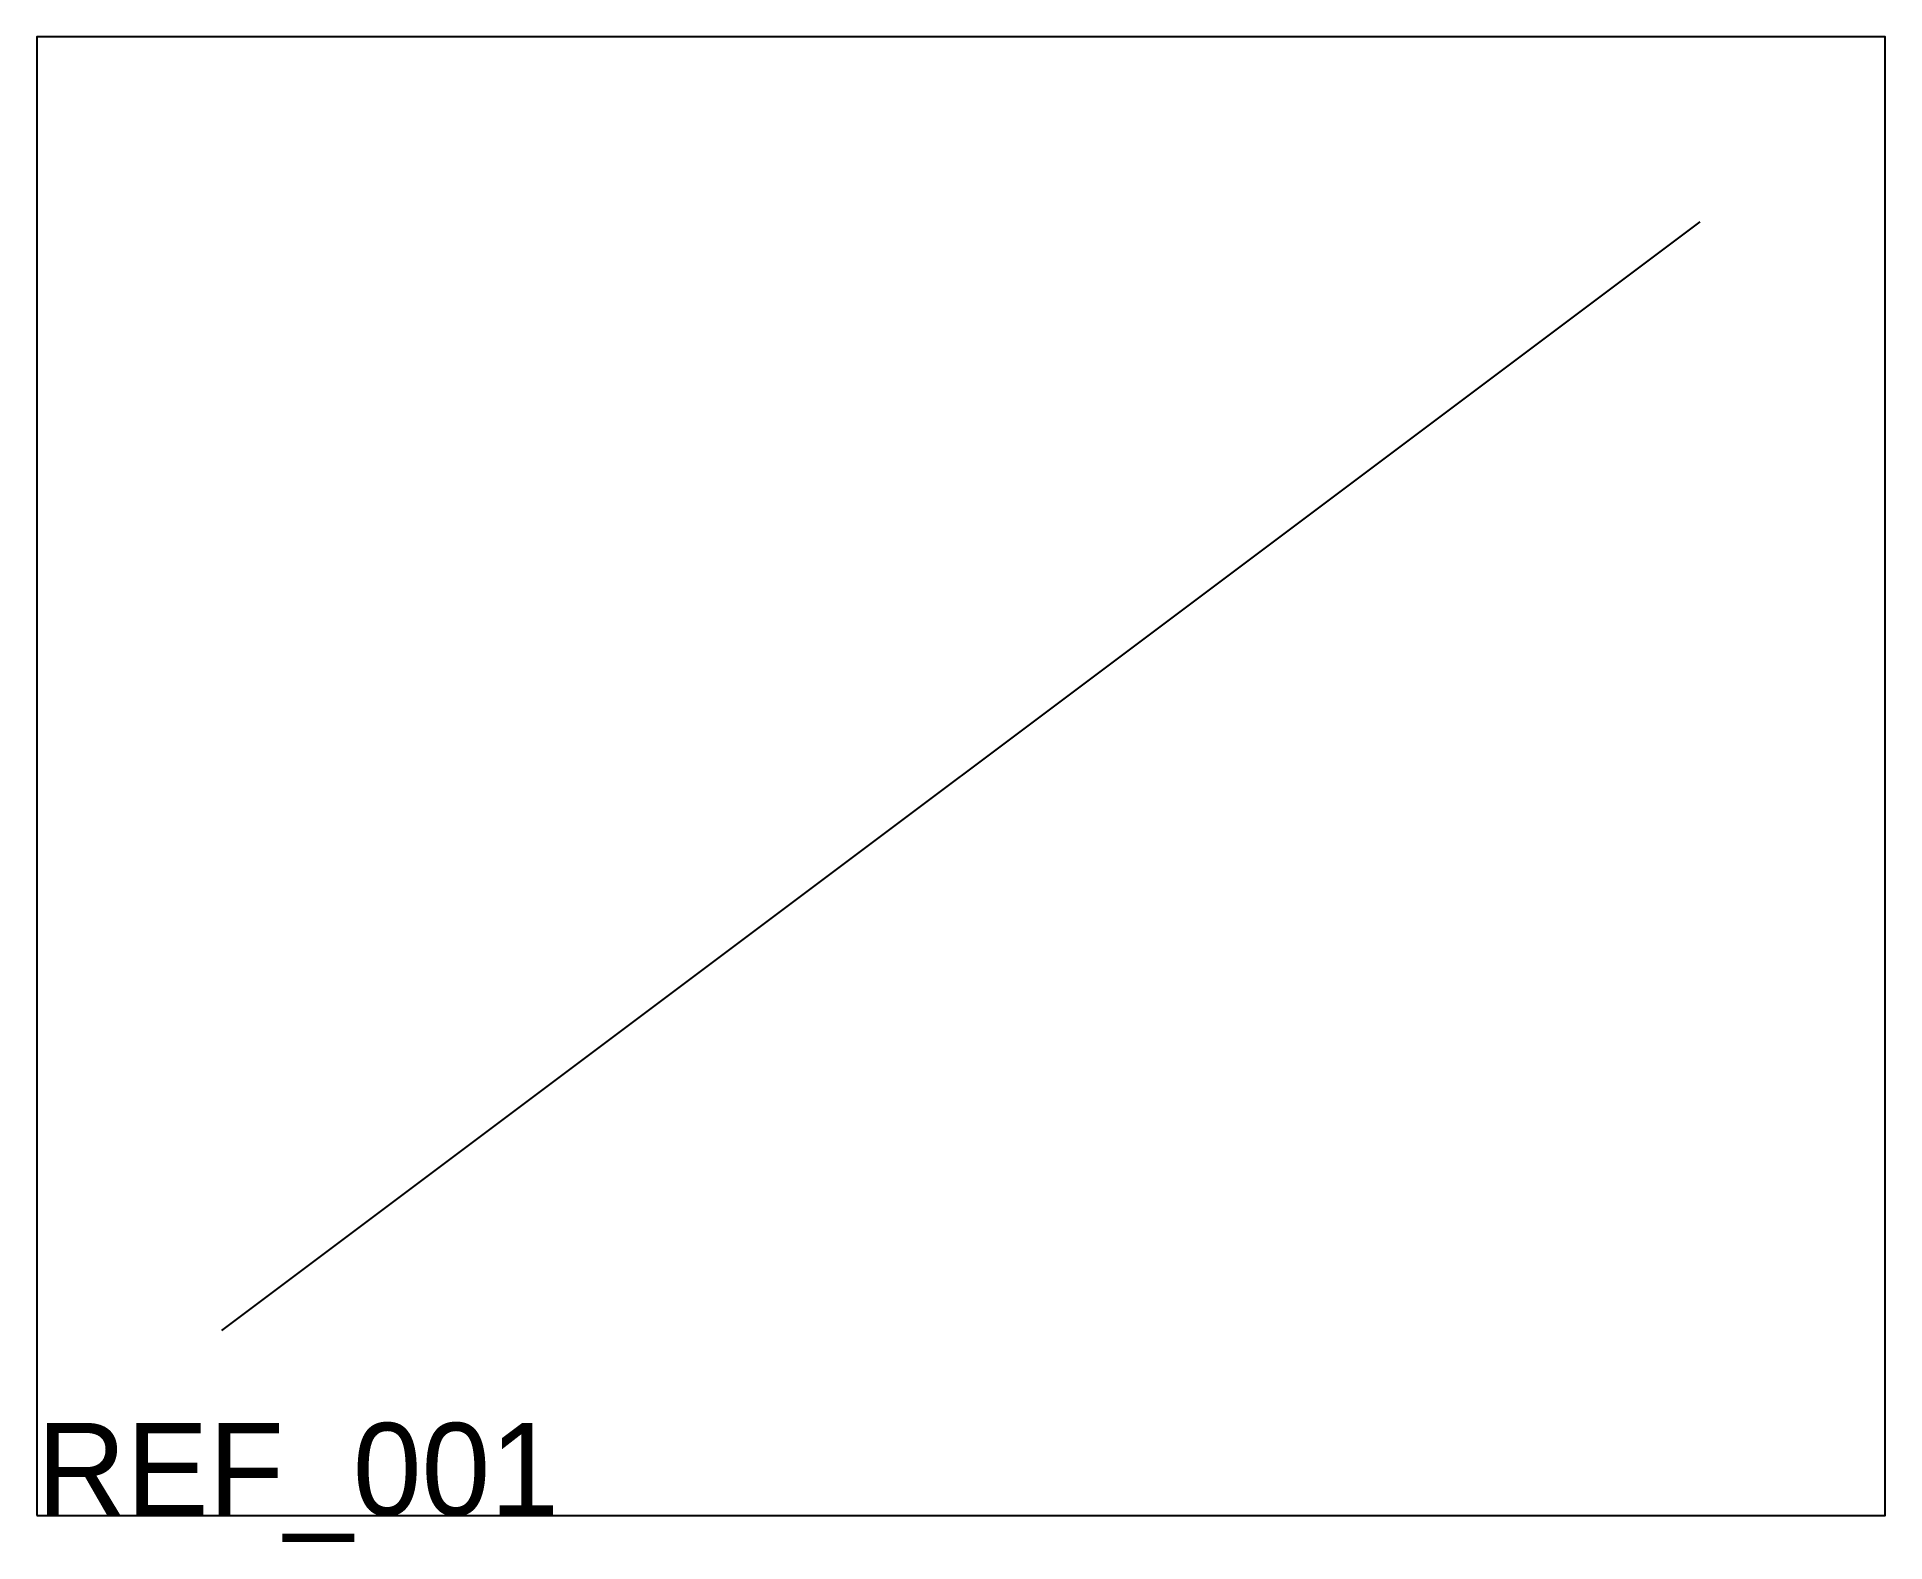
# Model space of a CAD drawing. Header units: metres. Extents: x 0 to 100, y -1 to 80.
import ezdxf

# ---------------------------------------------------------------- set-up
doc = ezdxf.new("R2010")
doc.units = ezdxf.units.M
for name, color, linetype in [('Annotation', 7, 'Continuous'), ('OuterContour', 3, 'Continuous'), ('Trash', 1, 'Continuous')]:
    doc.layers.add(name, color=color, linetype=linetype)

msp = doc.modelspace()

# ---------------------------------------------------------------- linework, layer by layer
at = {"layer": 'OuterContour', "linetype": 'Continuous'}
msp.add_lwpolyline([(0, 0), (100, 0), (100, 80), (0, 80)], close=True, dxfattribs=at)
at = {"layer": 'Trash'}
msp.add_lwpolyline([(10, 10), (90, 70)], dxfattribs=at)

# ---------------------------------------------------------------- texts
at = {"layer": 'Annotation'}
msp.add_text('REF_001', height=5, dxfattribs=at).set_placement((0, 0))

doc.saveas('drawing.dxf')
